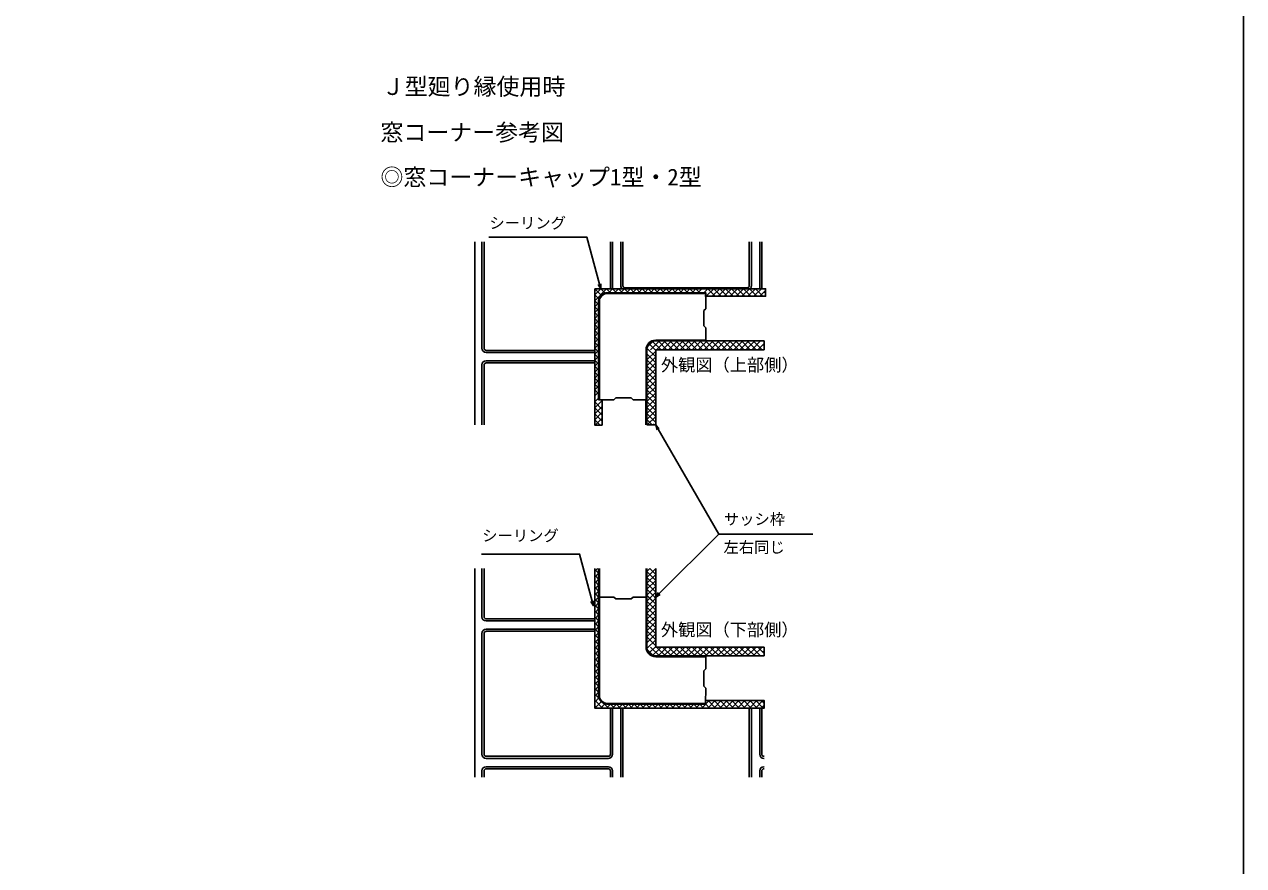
# Model space of a CAD drawing. Units: millimetres, scale not verified. Extents: x -525 to 525, y -784 to 779.
# Drawn here: x -113 to 525, y -133 to 307 of the extents above; entities that cross this region are included whole.
import ezdxf
from ezdxf.enums import TextEntityAlignment as Align

# ---------------------------------------------------------------- set-up
doc = ezdxf.new("R2010")
doc.units = ezdxf.units.MM
doc.header["$LTSCALE"] = 4
for name, color, linetype in [('0-1_USER1', 3, 'Continuous'), ('0-3_YKK_12', 2, 'Continuous'), ('0-4_YKK_13', 4, 'Continuous'), ('0-6_YKK_D', 6, 'Continuous'), ('0-7_YKK_ZWAK', 7, 'Continuous'), ('0-8_YSS_K', 3, 'Continuous')]:
    doc.layers.add(name, color=color, linetype=linetype)
doc.styles.add('ＭＳ ゴシック', font='')
doc.styles.get('ＭＳ ゴシック').set_extended_font_data('MS Gothic')

msp = doc.modelspace()

# ---------------------------------------------------------------- linework, layer by layer
at = {"layer": '0-3_YKK_12'}
for p, q in [((217.58, 136.52), (274.26, 136.52)), ((217.58, 136.52), (217.58, 97.277)), ((217.58, 22.232), (217.58, -18.861)), ((274.26, -18.861), (217.58, -18.861))]:
    msp.add_line(p, q, dxfattribs=at)
at = {"layer": '0-4_YKK_13'}
for p, q in [((122.926, 125.351), (122.926, 192.922)), ((126.735, 192.922), (126.735, 137.331)), ((127.824, 137.331), (127.824, 192.922)), ((193.896, 192.922), (193.896, 168.416)), ((194.985, 192.922), (194.985, 168.381)), ((199.342, 170.005), (199.342, 192.922)), ((200.431, 192.922), (200.431, 170.005)), ((266.505, 192.922), (266.505, 170.005)), ((267.594, 170.005), (267.594, 192.922)), ((271.947, 168.416), (271.947, 192.922)), ((273.036, 168.416), (273.036, 192.922)), ((192.375, 166.393), (243.719, 166.393)), ((192.375, 166.001), (243.713, 166.001)), ((201.52, 168.916), (265.415, 168.916)), ((243.713, 166.001), (243.715, 158.023)), ((187.707, 110.381), (187.707, 161.725)), ((188.099, 161.725), (188.099, 110.387)), ((242.693, 157.001), (243.715, 158.023)), ((242.693, 157.001), (242.693, 149.001)), ((242.693, 149.001), (243.717, 147.976)), ((243.717, 147.976), (243.719, 141.188)), ((217.58, 141.58), (243.713, 141.58)), ((217.58, 141.188), (243.719, 141.188)), ((128.913, 136.242), (185.685, 136.242)), ((185.685, 135.153), (128.913, 135.153)), ((212.52, 110.387), (212.52, 136.52)), ((212.912, 110.381), (212.912, 136.52)), ((126.735, 128.618), (126.735, 125.351)), ((127.824, 125.351), (127.824, 128.618)), ((185.685, 130.797), (128.913, 130.797)), ((128.913, 129.707), (185.685, 129.707)), ((122.926, 97.277), (122.926, 125.351)), ((126.735, 125.351), (126.735, 97.277)), ((127.824, 97.277), (127.824, 125.351)), ((187.707, 110.381), (195.707, 110.381)), ((196.707, 111.381), (195.707, 110.381)), ((196.707, 111.381), (204.707, 111.381)), ((204.707, 111.381), (205.707, 110.381)), ((205.707, 110.381), (212.912, 110.381)), ((122.926, -86.907), (122.926, 22.232)), ((126.735, 22.232), (126.735, -3.045)), ((127.824, -3.045), (127.824, 22.232)), ((188.099, -44.067), (188.099, 22.232)), ((212.52, -18.861), (212.52, 22.232)), ((212.912, -18.861), (212.912, 22.232)), ((187.707, -44.067), (187.707, 7.277)), ((187.707, 7.277), (195.707, 7.277)), ((196.707, 6.277), (195.707, 7.277)), ((204.707, 6.277), (205.707, 7.277)), ((205.707, 7.277), (212.912, 7.277)), ((196.707, 6.277), (204.707, 6.277)), ((128.913, -4.134), (185.685, -4.134)), ((185.685, -5.223), (128.913, -5.223)), ((126.735, -11.758), (126.735, -74.926)), ((127.824, -74.926), (127.824, -11.758)), ((128.913, -9.579), (185.685, -9.579)), ((128.913, -10.668), (185.685, -10.668)), ((243.719, -23.529), (217.58, -23.529)), ((217.58, -23.921), (243.714, -23.921)), ((243.719, -23.529), (243.712, -30.323)), ((242.693, -31.342), (243.712, -30.323)), ((242.693, -39.342), (242.693, -31.342)), ((242.693, -39.342), (243.701, -40.351)), ((243.701, -40.351), (243.693, -48.342)), ((192.375, -48.342), (243.693, -48.342)), ((243.719, -48.734), (192.375, -48.734)), ((193.896, -48.734), (193.896, -48.769)), ((193.896, -50.757), (193.896, -74.926)), ((194.985, -50.757), (194.985, -74.926)), ((199.342, -86.907), (199.342, -50.966)), ((200.431, -50.966), (200.431, -86.907)), ((266.505, -50.966), (266.505, -86.907)), ((267.594, -86.907), (267.594, -50.966)), ((271.947, -74.926), (271.947, -50.757)), ((273.036, -74.926), (273.036, -50.757)), ((128.913, -76.016), (192.807, -76.016)), ((274.125, -76.016), (274.26, -76.016)), ((192.807, -77.105), (128.913, -77.105)), ((192.807, -81.461), (128.913, -81.461)), ((128.913, -82.55), (192.807, -82.55)), ((274.125, -77.105), (274.26, -77.105)), ((274.125, -81.461), (274.26, -81.461)), ((274.125, -82.55), (274.26, -82.55)), ((126.735, -83.639), (126.735, -86.907)), ((127.824, -86.907), (127.824, -83.639)), ((193.896, -83.639), (193.896, -86.907)), ((194.985, -83.639), (194.985, -86.907)), ((271.947, -86.907), (271.947, -83.639)), ((273.036, -86.907), (273.036, -83.639))]:
    msp.add_line(p, q, dxfattribs=at)
for centre, radius, start, end in [((192.375, 161.725), 4.668, 90, 180), ((192.375, 161.725), 4.276, 90, 180), ((201.52, 170.005), 2.178, 180, 226.84831), ((201.52, 170.005), 1.089, 180, 270), ((265.415, 170.005), 1.089, 270, 0), ((265.415, 170.005), 2.178, 313.15169, 0), ((217.58, 136.52), 5.06, 90, 180), ((217.58, 136.52), 4.668, 90, 180), ((128.913, 137.331), 2.178, 180, 270), ((128.913, 137.331), 1.089, 180, 270), ((128.913, 128.618), 2.178, 90, 180), ((128.913, 128.618), 1.089, 90, 180), ((128.913, -3.045), 2.178, 180, 270), ((128.913, -3.045), 1.089, 180, 270), ((128.913, -11.758), 2.178, 90, 180), ((128.913, -11.758), 1.089, 90, 180), ((217.58, -18.861), 5.06, 180, 270), ((217.58, -18.861), 4.668, 180, 270), ((192.375, -44.067), 4.668, 180, 270), ((192.375, -44.067), 4.276, 180, 270), ((201.52, -50.966), 2.178, 174.49881, 180), ((201.52, -50.966), 1.089, 168.94607, 180), ((265.415, -50.966), 1.089, 0, 11.05393), ((265.415, -50.966), 2.178, 0, 5.50119), ((128.913, -74.926), 2.178, 180, 270), ((128.913, -74.926), 1.089, 180, 270), ((192.807, -74.926), 1.089, 270, 0), ((192.807, -74.926), 2.178, 270, 0), ((274.125, -74.926), 2.178, 180, 270), ((274.125, -74.926), 1.089, 180, 270), ((128.913, -83.639), 2.178, 90, 180), ((128.913, -83.639), 1.089, 90, 180), ((192.807, -83.639), 2.178, 0, 90), ((192.807, -83.639), 1.089, 0, 90), ((274.125, -83.639), 2.178, 90, 180), ((274.125, -83.639), 1.089, 90, 180)]:
    msp.add_arc(centre, radius, start, end, dxfattribs=at)
at = {"layer": '0-6_YKK_D'}
for points in [[(188.796, 168.416), (188.136, 170.879), (181.551, 195.454), (130.299, 195.454)], [(188.796, 171.056), (188.796, 168.416), (187.476, 170.702)], [(218.263, 94.727), (217.58, 97.277), (219.447, 95.411)], [(217.58, 97.277), (218.855, 95.069), (250.522, 40.22), (299.724, 40.22)], [(217.58, 7.277), (219.383, 9.08), (250.522, 40.22)], [(185.007, 2.68), (184.347, 5.143), (177.762, 29.719), (126.509, 29.719)], [(219.866, 8.597), (217.58, 7.277), (218.9, 9.564)], [(185.007, 5.32), (185.007, 2.68), (183.687, 4.967)]]:
    msp.add_lwpolyline(points, dxfattribs=at)
at = {"layer": '0-7_YKK_ZWAK'}
msp.add_lwpolyline([(-525, -783.5), (525, -783.5), (525, 746.5)], dxfattribs=at)
at = {"layer": '0-8_YSS_K'}
for p, q in [((185.685, 165.304), (188.796, 168.416)), ((185.685, 162.192), (191.908, 168.416)), ((189.319, 164.781), (185.685, 168.416)), ((191.293, 165.919), (188.796, 168.416)), ((193.931, 166.393), (191.908, 168.416)), ((192.997, 166.393), (195.02, 168.416)), ((197.043, 166.393), (195.02, 168.416)), ((196.109, 166.393), (198.132, 168.416)), ((200.154, 166.393), (198.132, 168.416)), ((199.221, 166.393), (201.243, 168.416)), ((203.266, 166.393), (201.243, 168.416)), ((202.332, 166.393), (204.355, 168.416)), ((206.378, 166.393), (204.355, 168.416)), ((205.444, 166.393), (207.467, 168.416)), ((209.49, 166.393), (207.467, 168.416)), ((208.556, 166.393), (210.579, 168.416)), ((212.601, 166.393), (210.579, 168.416)), ((211.668, 166.393), (213.69, 168.416)), ((215.713, 166.393), (213.69, 168.416)), ((214.78, 166.393), (216.802, 168.416)), ((218.825, 166.393), (216.802, 168.416)), ((217.891, 166.393), (219.914, 168.416)), ((221.937, 166.393), (219.914, 168.416)), ((221.003, 166.393), (223.026, 168.416)), ((225.048, 166.393), (223.026, 168.416)), ((224.115, 166.393), (226.137, 168.416)), ((228.16, 166.393), (226.137, 168.416)), ((227.227, 166.393), (229.249, 168.416)), ((231.272, 166.393), (229.249, 168.416)), ((230.338, 166.393), (232.361, 168.416)), ((234.384, 166.393), (232.361, 168.416)), ((233.45, 166.393), (235.473, 168.416)), ((237.495, 166.393), (235.473, 168.416)), ((236.562, 166.393), (238.585, 168.416)), ((240.607, 166.393), (238.585, 168.416)), ((239.674, 166.393), (241.696, 168.416)), ((242.785, 166.393), (244.808, 168.416)), ((244.022, 164.518), (247.92, 168.416)), ((248.706, 164.518), (244.808, 168.416)), ((247.134, 164.518), (251.032, 168.416)), ((251.817, 164.518), (247.92, 168.416)), ((250.246, 164.518), (254.143, 168.416)), ((254.929, 164.518), (251.032, 168.416)), ((253.358, 164.518), (257.255, 168.416)), ((258.041, 164.518), (254.143, 168.416)), ((256.469, 164.518), (260.367, 168.416)), ((261.153, 164.518), (257.255, 168.416)), ((259.581, 164.518), (263.479, 168.416)), ((264.264, 164.518), (260.367, 168.416)), ((262.693, 164.518), (266.59, 168.416)), ((267.376, 164.518), (263.479, 168.416)), ((265.805, 164.518), (269.702, 168.416)), ((270.488, 164.518), (266.59, 168.416)), ((268.916, 164.518), (272.814, 168.416)), ((273.6, 164.518), (269.702, 168.416)), ((272.028, 164.518), (275, 167.49)), ((275, 166.23), (274.37, 166.86)), ((187.976, 163.013), (185.685, 165.304)), ((187.745, 160.132), (185.685, 162.192)), ((185.685, 159.08), (187.746, 161.142)), ((243.594, 164.526), (274.26, 164.526)), ((275.14, 164.518), (275, 164.378)), ((187.743, 157.022), (185.685, 159.08)), ((185.685, 155.969), (187.743, 158.027)), ((187.74, 153.913), (185.685, 155.969)), ((185.685, 152.857), (187.741, 154.913)), ((187.738, 150.804), (185.685, 152.857)), ((185.685, 149.745), (187.739, 151.799)), ((187.735, 147.694), (185.685, 149.745)), ((185.685, 146.633), (187.736, 148.685)), ((187.733, 144.585), (185.685, 146.633)), ((185.685, 143.522), (187.734, 145.571)), ((187.731, 141.475), (185.685, 143.522)), ((185.685, 140.41), (187.732, 142.457)), ((187.728, 138.366), (185.685, 140.41)), ((213.104, 137.844), (216.256, 140.996)), ((214.892, 136.52), (219.559, 141.188)), ((220.345, 136.52), (215.966, 140.9)), ((218.003, 136.52), (222.671, 141.188)), ((223.457, 136.52), (218.789, 141.188)), ((221.115, 136.52), (225.783, 141.188)), ((226.569, 136.52), (221.901, 141.188)), ((224.227, 136.52), (228.895, 141.188)), ((229.68, 136.52), (225.013, 141.188)), ((227.339, 136.52), (232.006, 141.188)), ((232.792, 136.52), (228.125, 141.188)), ((230.451, 136.52), (235.118, 141.188)), ((235.904, 136.52), (231.236, 141.188)), ((233.562, 136.52), (238.23, 141.188)), ((239.016, 136.52), (234.348, 141.188)), ((236.674, 136.52), (241.342, 141.188)), ((242.127, 136.52), (237.46, 141.188)), ((239.786, 136.52), (244.453, 141.188)), ((245.239, 136.52), (240.572, 141.188)), ((242.898, 136.52), (247.565, 141.188)), ((248.351, 136.52), (243.683, 141.188)), ((243.719, 141.188), (274.26, 141.188)), ((246.009, 136.52), (250.677, 141.188)), ((251.463, 136.52), (246.795, 141.188)), ((249.121, 136.52), (253.789, 141.188)), ((254.575, 136.52), (249.907, 141.188)), ((252.233, 136.52), (256.901, 141.188)), ((257.686, 136.52), (253.019, 141.188)), ((255.345, 136.52), (260.012, 141.188)), ((260.798, 136.52), (256.13, 141.188)), ((258.456, 136.52), (263.124, 141.188)), ((263.91, 136.52), (259.242, 141.188)), ((261.568, 136.52), (266.236, 141.188)), ((267.022, 136.52), (262.354, 141.188)), ((264.68, 136.52), (269.348, 141.188)), ((270.133, 136.52), (265.466, 141.188)), ((267.792, 136.52), (272.459, 141.188)), ((273.245, 136.52), (268.577, 141.188)), ((274.26, 136.52), (274.26, 141.188)), ((185.685, 137.298), (187.729, 139.343)), ((187.726, 135.257), (185.685, 137.298)), ((185.685, 134.186), (187.727, 136.229)), ((187.724, 132.147), (185.685, 134.186)), ((212.912, 131.225), (217.58, 135.893)), ((217.58, 129.669), (212.912, 134.337)), ((217.58, 132.781), (212.991, 137.371)), ((217.233, 136.52), (214.111, 139.643)), ((270.903, 136.52), (274.26, 139.877)), ((274.26, 138.617), (273.63, 139.247)), ((185.685, 131.075), (187.724, 133.114)), ((187.721, 129.038), (185.685, 131.075)), ((185.685, 127.963), (187.722, 130)), ((187.719, 125.928), (185.685, 127.963)), ((212.912, 128.114), (217.58, 132.781)), ((217.58, 126.558), (212.912, 131.225)), ((212.912, 125.002), (217.58, 129.669)), ((217.58, 123.446), (212.912, 128.114)), ((185.685, 124.851), (187.72, 126.886)), ((187.717, 122.819), (185.685, 124.851)), ((185.685, 121.739), (187.717, 123.772)), ((187.714, 119.71), (185.685, 121.739)), ((212.912, 121.89), (217.58, 126.558)), ((217.58, 120.334), (212.912, 125.002)), ((212.912, 118.778), (217.58, 123.446)), ((217.58, 117.222), (212.912, 121.89)), ((185.685, 118.627), (187.715, 120.658)), ((187.712, 116.6), (185.685, 118.627)), ((185.685, 115.516), (187.713, 117.544)), ((187.71, 113.491), (185.685, 115.516)), ((212.912, 115.667), (217.58, 120.334)), ((217.58, 114.111), (212.912, 118.778)), ((212.912, 112.555), (217.58, 117.222)), ((217.58, 110.999), (212.912, 115.667)), ((185.685, 112.404), (187.71, 114.43)), ((185.685, 109.292), (187.708, 111.316)), ((185.685, 106.18), (189.574, 110.07)), ((189.574, 105.403), (185.685, 109.292)), ((189.574, 97.277), (189.574, 110.381)), ((212.446, 97.277), (212.446, 110.389)), ((212.912, 109.443), (217.58, 114.111)), ((217.58, 107.887), (212.912, 112.555)), ((212.912, 106.331), (217.58, 110.999)), ((212.912, 97.277), (212.912, 110.381)), ((217.58, 104.775), (212.912, 109.443)), ((185.685, 103.069), (189.574, 106.958)), ((189.574, 102.291), (185.685, 106.18)), ((185.685, 99.957), (189.574, 103.847)), ((189.574, 99.179), (185.685, 103.069)), ((212.912, 103.219), (217.58, 107.887)), ((217.58, 101.664), (212.912, 106.331)), ((212.912, 100.108), (217.58, 104.775)), ((217.58, 98.552), (212.912, 103.219)), ((188.515, 97.127), (185.685, 99.957)), ((185.966, 97.127), (189.574, 100.735)), ((189.078, 97.127), (189.574, 97.623)), ((215.743, 97.277), (212.912, 100.108)), ((217.58, 97.277), (212.912, 97.277)), ((213.194, 97.277), (217.58, 101.664)), ((216.306, 97.277), (216.802, 97.774)), ((187.113, 22.232), (185.689, 20.809)), ((185.689, 21.742), (187.711, 19.721)), ((187.711, 19.718), (185.689, 17.697)), ((214.482, 22.232), (212.912, 20.663)), ((217.58, 22.219), (212.912, 17.551)), ((212.912, 20.663), (217.58, 15.995)), ((214.455, 22.232), (217.58, 19.107)), ((217.567, 22.232), (217.58, 22.219)), ((187.71, 16.61), (185.687, 14.588)), ((185.687, 15.521), (187.709, 13.499)), ((187.709, 13.498), (185.687, 11.476)), ((185.689, 18.63), (187.71, 16.61)), ((217.58, 19.107), (212.912, 14.439)), ((212.912, 17.551), (217.58, 12.883)), ((217.58, 15.995), (212.912, 11.327)), ((212.912, 14.439), (217.58, 9.772)), ((217.58, 12.883), (212.912, 8.216)), ((187.707, 7.277), (185.685, 5.255)), ((185.687, 12.409), (187.708, 10.388)), ((187.708, 10.385), (185.687, 8.364)), ((185.687, 9.298), (187.707, 7.277)), ((212.912, 11.327), (217.58, 6.66)), ((217.58, 9.772), (212.912, 5.104)), ((212.912, 8.216), (217.58, 3.548)), ((215.086, 7.277), (212.912, 5.104)), ((217.58, 6.66), (212.912, 1.992)), ((213.851, 7.277), (217.58, 3.548)), ((216.963, 7.277), (217.58, 6.66)), ((185.685, 6.188), (187.706, 4.166)), ((187.706, 4.165), (185.685, 2.143)), ((185.685, 3.076), (187.706, 1.055)), ((187.706, 1.052), (185.685, -0.969)), ((212.912, 5.104), (217.58, 0.436)), ((217.58, 3.548), (212.912, -1.12)), ((212.912, 1.992), (217.58, -2.675)), ((217.58, 0.436), (212.912, -4.231)), ((185.685, -0.035), (187.705, -2.055)), ((187.705, -2.06), (185.685, -4.081)), ((185.685, -3.147), (187.704, -5.166)), ((187.704, -5.173), (185.685, -7.192)), ((185.685, -6.259), (187.703, -8.277)), ((212.912, -1.12), (217.58, -5.787)), ((217.58, -2.675), (212.912, -7.343)), ((212.912, -4.231), (217.58, -8.899)), ((217.58, -5.787), (212.912, -10.455)), ((187.703, -8.286), (185.685, -10.304)), ((185.685, -9.371), (187.702, -11.388)), ((187.702, -11.398), (185.685, -13.416)), ((185.685, -12.482), (187.701, -14.499)), ((212.912, -7.343), (217.58, -12.011)), ((217.58, -8.899), (212.912, -13.567)), ((212.912, -10.455), (217.58, -15.123)), ((217.58, -12.011), (212.912, -16.678)), ((187.701, -14.511), (185.685, -16.528)), ((185.685, -15.594), (187.701, -17.61)), ((187.701, -17.623), (185.685, -19.639)), ((185.685, -18.706), (187.7, -20.721)), ((212.912, -13.567), (217.58, -18.234)), ((217.58, -15.123), (212.991, -19.712)), ((217.233, -18.861), (214.111, -21.984)), ((214.892, -18.861), (219.559, -23.529)), ((220.345, -18.861), (215.966, -23.241)), ((218.003, -18.861), (222.671, -23.529)), ((223.457, -18.861), (218.789, -23.529)), ((221.115, -18.861), (225.783, -23.529)), ((226.569, -18.861), (221.901, -23.529)), ((224.227, -18.861), (228.895, -23.529)), ((229.68, -18.861), (225.013, -23.529)), ((227.339, -18.861), (232.006, -23.529)), ((232.792, -18.861), (228.125, -23.529)), ((230.451, -18.861), (235.118, -23.529)), ((235.904, -18.861), (231.236, -23.529)), ((233.562, -18.861), (238.23, -23.529)), ((239.016, -18.861), (234.348, -23.529)), ((236.674, -18.861), (241.342, -23.529)), ((242.127, -18.861), (237.46, -23.529)), ((239.786, -18.861), (244.453, -23.529)), ((245.239, -18.861), (240.572, -23.529)), ((242.898, -18.861), (247.565, -23.529)), ((248.351, -18.861), (243.683, -23.529)), ((246.009, -18.861), (250.677, -23.529)), ((251.463, -18.861), (246.795, -23.529)), ((249.121, -18.861), (253.789, -23.529)), ((254.575, -18.861), (249.907, -23.529)), ((252.233, -18.861), (256.901, -23.529)), ((257.686, -18.861), (253.019, -23.529)), ((255.345, -18.861), (260.012, -23.529)), ((260.798, -18.861), (256.13, -23.529)), ((258.456, -18.861), (263.124, -23.529)), ((263.91, -18.861), (259.242, -23.529)), ((261.568, -18.861), (266.236, -23.529)), ((267.022, -18.861), (262.354, -23.529)), ((264.68, -18.861), (269.348, -23.529)), ((270.133, -18.861), (265.466, -23.529)), ((267.792, -18.861), (272.459, -23.529)), ((273.245, -18.861), (268.577, -23.529)), ((270.903, -18.861), (274.26, -22.218)), ((274.26, -18.861), (274.26, -23.529)), ((187.7, -20.736), (185.685, -22.751)), ((185.685, -21.818), (187.699, -23.832)), ((187.699, -23.848), (185.685, -25.863)), ((185.685, -24.929), (187.698, -26.943)), ((213.104, -20.186), (216.256, -23.337)), ((274.26, -23.529), (243.719, -23.529)), ((274.26, -20.958), (273.63, -21.588)), ((187.698, -26.961), (185.685, -28.975)), ((185.685, -28.041), (187.697, -30.054)), ((187.697, -30.074), (185.685, -32.086)), ((185.685, -31.153), (187.697, -33.165)), ((187.697, -33.186), (185.685, -35.198)), ((185.685, -34.265), (187.696, -36.276)), ((187.696, -36.299), (185.685, -38.31)), ((185.685, -37.376), (187.695, -39.387)), ((187.695, -39.411), (185.685, -41.422)), ((185.685, -40.488), (187.694, -42.498)), ((187.694, -42.524), (185.685, -44.533)), ((185.685, -43.6), (188.298, -46.213)), ((187.877, -45.453), (185.685, -47.645)), ((185.685, -46.712), (189.73, -50.757)), ((189.151, -47.291), (185.685, -50.757)), ((185.685, -49.823), (186.618, -50.757)), ((191.059, -48.494), (188.796, -50.757)), ((190.33, -48.245), (192.842, -50.757)), ((193.931, -48.734), (191.908, -50.757)), ((193.931, -48.734), (195.953, -50.757)), ((197.043, -48.734), (195.02, -50.757)), ((197.043, -48.734), (199.065, -50.757)), ((200.154, -48.734), (198.132, -50.757)), ((200.154, -48.734), (202.177, -50.757)), ((203.266, -48.734), (201.243, -50.757)), ((203.266, -48.734), (205.289, -50.757)), ((206.378, -48.734), (204.355, -50.757)), ((206.378, -48.734), (208.4, -50.757)), ((209.49, -48.734), (207.467, -50.757)), ((209.49, -48.734), (211.512, -50.757)), ((212.601, -48.734), (210.579, -50.757)), ((212.601, -48.734), (214.624, -50.757)), ((215.713, -48.734), (213.69, -50.757)), ((215.713, -48.734), (217.736, -50.757)), ((218.825, -48.734), (216.802, -50.757)), ((218.825, -48.734), (220.847, -50.757)), ((221.937, -48.734), (219.914, -50.757)), ((221.937, -48.734), (223.959, -50.757)), ((225.048, -48.734), (223.026, -50.757)), ((225.048, -48.734), (227.071, -50.757)), ((228.16, -48.734), (226.137, -50.757)), ((228.16, -48.734), (230.183, -50.757)), ((231.272, -48.734), (229.249, -50.757)), ((231.272, -48.734), (233.295, -50.757)), ((234.384, -48.734), (232.361, -50.757)), ((234.384, -48.734), (236.406, -50.757)), ((237.495, -48.734), (235.473, -50.757)), ((237.495, -48.734), (239.518, -50.757)), ((240.607, -48.734), (238.585, -50.757)), ((240.607, -48.734), (242.63, -50.757)), ((245.583, -46.87), (241.696, -50.757)), ((274.26, -46.867), (243.594, -46.867)), ((243.719, -48.734), (245.742, -50.757)), ((248.691, -46.874), (244.808, -50.757)), ((244.965, -46.869), (248.853, -50.757)), ((251.799, -46.878), (247.92, -50.757)), ((248.081, -46.873), (251.965, -50.757)), ((254.907, -46.882), (251.032, -50.757)), ((251.197, -46.877), (255.077, -50.757)), ((258.015, -46.885), (254.143, -50.757)), ((254.312, -46.881), (258.189, -50.757)), ((261.123, -46.889), (257.255, -50.757)), ((257.428, -46.885), (261.3, -50.757)), ((264.231, -46.893), (260.367, -50.757)), ((260.544, -46.889), (264.412, -50.757)), ((267.338, -46.897), (263.479, -50.757)), ((263.659, -46.892), (267.524, -50.757)), ((270.446, -46.901), (266.59, -50.757)), ((266.775, -46.896), (270.636, -50.757)), ((273.554, -46.905), (269.702, -50.757)), ((269.891, -46.9), (273.747, -50.757)), ((274.305, -49.266), (272.814, -50.757)), ((273.006, -46.904), (274.305, -48.203))]:
    msp.add_line(p, q, dxfattribs=at)
msp.add_lwpolyline([(185.685, 168.416), (275, 168.416), (275, 164.518), (243.593, 164.518), (243.719, 166.393), (192.375, 166.393), (190.66, 165.642), (188.395, 164.188), (188.236, 163.884), (187.747, 162.247), (187.707, 110.381), (189.574, 110.381), (189.574, 97.127), (185.685, 97.127)], close=True, dxfattribs=at)
msp.add_lwpolyline([(185.685, 22.232), (185.685, -50.757), (274.305, -50.757), (274.305, -46.906), (243.594, -46.867), (243.719, -48.734), (191.956, -48.734), (191.544, -48.66), (190.238, -48.214), (188.667, -46.881), (187.897, -45.489), (187.694, -44.191), (187.711, 22.232)], dxfattribs=at)

# ---------------------------------------------------------------- texts
at = {"layer": '0-1_USER1', "style": 'ＭＳ ゴシック'}
for s, height, p in [('Ｊ型廻り縁使用時', 8.798, (74.318, 267.136)), ('窓コーナー参考図', 8.798, (73.636, 243.205)), ('◎窓コーナーキャップ1型・2型', 8.798, (73.636, 219.795)), ('外観図（上部側）', 6.598, (220.3, 123.354)), ('外観図（下部側）', 6.598, (220.3, -15.085))]:
    msp.add_text(s, height=height, dxfattribs=at).set_placement(p, align=Align.BOTTOM_LEFT)
at = {"layer": '0-6_YKK_D', "style": 'ＭＳ ゴシック'}
for s, p in [('シーリング', (130.635, 198.145)), ('サッシ枠', (253.218, 43.273)), ('シーリング', (126.846, 34.695)), ('左右同じ', (253.036, 28.621))]:
    msp.add_text(s, height=5.865, dxfattribs=at).set_placement(p, align=Align.BOTTOM_LEFT)

doc.saveas('drawing.dxf')
